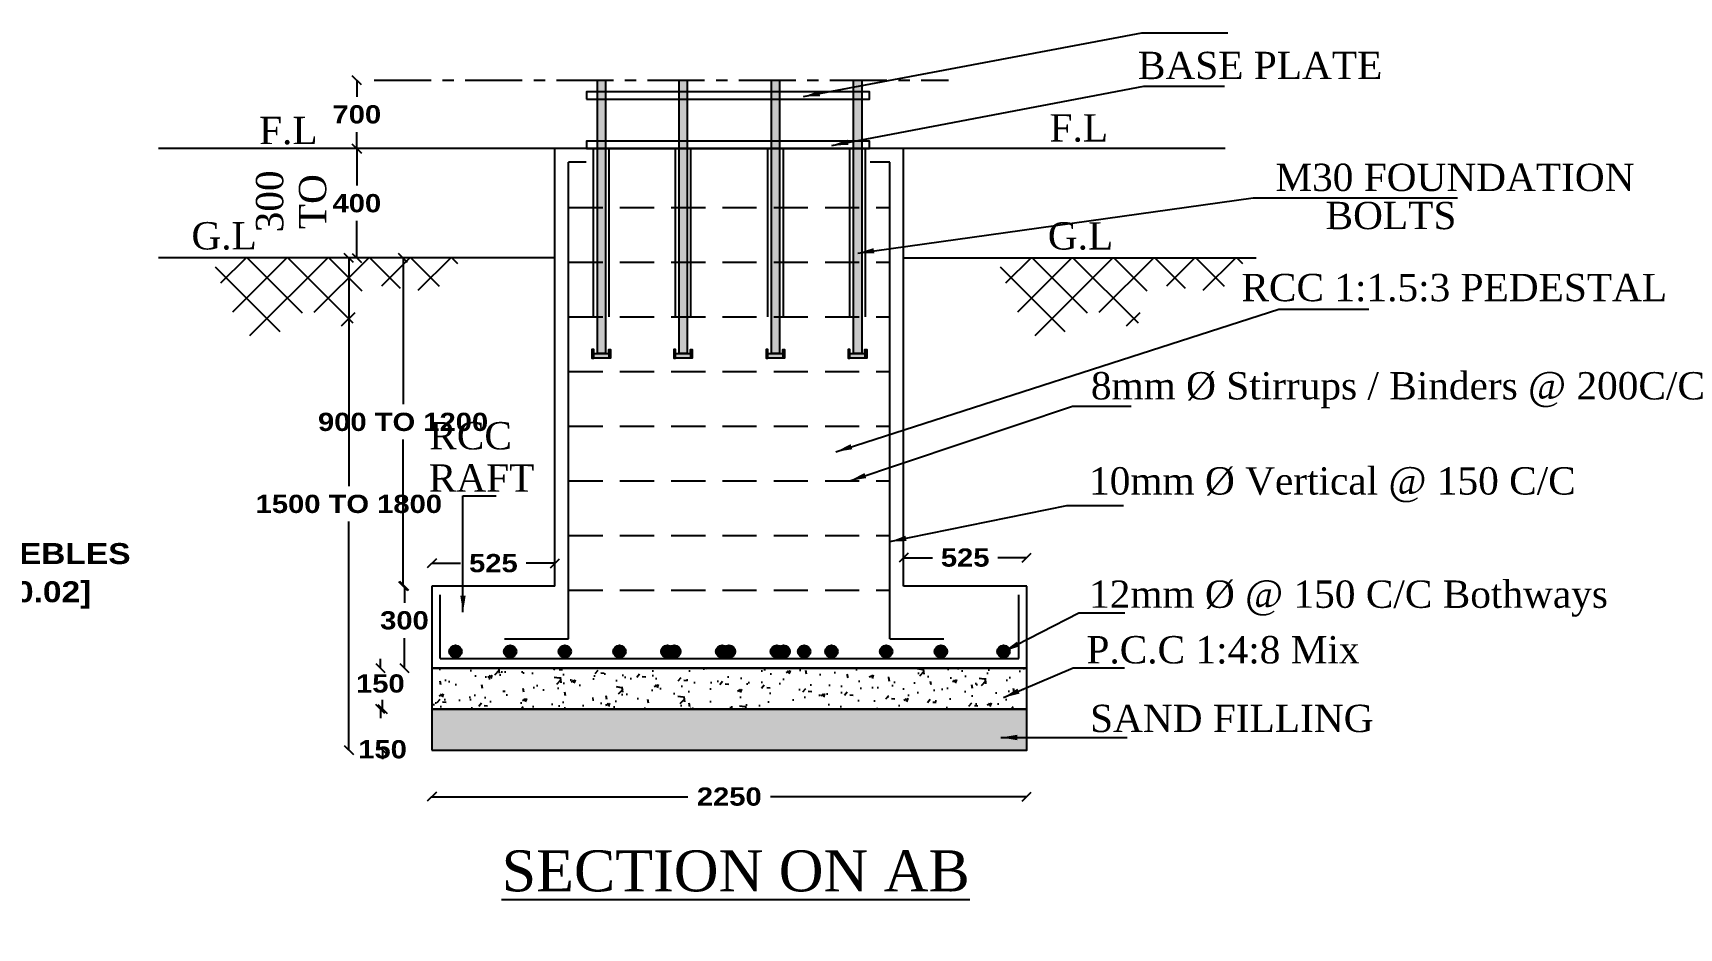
# Model space of a CAD drawing. Header units: metres. Extents: x 10791 to 15749, y -2675 to -2476.
# Drawn here: x 15698.26 to 15716.32, y -2643.19 to -2633.36 of the extents above; entities that cross this region are included whole.
import ezdxf

# ---------------------------------------------------------------- set-up
doc = ezdxf.new("R2010")
doc.units = ezdxf.units.M
doc.header["$LTSCALE"] = 0.5
doc.header["$MEASUREMENT"] = 0
doc.header["$PDMODE"] = 35
doc.linetypes.add('CENTER', pattern=[2, 1.25, -0.25, 0.25, -0.25])
doc.linetypes.add('HIDDEN', pattern=[0.375, 0.25, -0.125])
doc.styles.add('Isa-', font='times.ttf')
doc.styles.get("Standard").update_dxf_attribs({"font": ''})
doc.styles.get('Standard').set_extended_font_data('Arial Black')
doc.dimstyles.get("Standard").update_dxf_attribs({"dimtxt": 0.23, "dimasz": 0.18, "dimexe": 0.18, "dimexo": 0.0625, "dimgap": 0.09, "dimtad": 0, "dimtih": 1, "dimtoh": 1, "dimzin": 0, "dimdsep": 46, "dimtxsty": 'Standard', "dimblk": 'OBLIQUE', "dimcen": 0.09, "dimse1": 1, "dimse2": 1, "dimclrd": 1, "dimclrt": 3, "dimadec": 0, "dimazin": 0, "dimtfac": 1, "dimtofl": 0, "dimtmove": 0, "dimatfit": 3, "dimfxl": 0, "dimtolj": 1, "dimtzin": 0, "dimarcsym": 0})
doc.dimstyles.new('STANDARD_WS', dxfattribs={"dimtxt": 0.18, "dimasz": 0.18, "dimexe": 0.18, "dimexo": 0.0625, "dimgap": 0.09, "dimtad": 0, "dimtih": 1, "dimtoh": 1, "dimdec": 4, "dimzin": 0, "dimdsep": 46, "dimtxsty": 'Standard', "dimcen": 0.09, "dimadec": 0, "dimazin": 0, "dimtfac": 1, "dimtdec": 4, "dimtofl": 0, "dimtmove": 0, "dimatfit": 3, "dimfxl": 0, "dimtolj": 1, "dimtzin": 0, "dimarcsym": 0})

# ---------------------------------------------------------------- blocks, each defined once
blk = doc.blocks.new('_Oblique')
at = {"color": 0, "linetype": 'ByBlock', "lineweight": -2}
blk.add_line((-0.5, -0.5), (0.5, 0.5), dxfattribs=at)
blk = doc.blocks.new('*D60')
at = {"color": 0, "lineweight": -2}
for p, q in [((7172.713, -1915.538), (7172.196, -1915.538)), ((7172.376, -1915.538), (7172.376, -1916.686)), ((7172.376, -1918.252), (7172.376, -1917.104)), ((7172.716, -1918.252), (7172.196, -1918.252))]:
    blk.add_line(p, q, dxfattribs=at)
at = {"layer": 'Defpoints', "color": 0, "lineweight": 25}
for p in [(7172.376, -1915.538), (7172.775, -1915.538), (7172.778, -1918.252)]:
    blk.add_point(p, dxfattribs=at)
at = {"color": 0, "lineweight": -2, "xscale": 0.1, "yscale": 0.1, "zscale": 0.1}
for p, rotation in [((7172.376, -1915.538), 90), ((7172.376, -1918.252), 270)]:
    blk.add_blockref('_Oblique', p, dxfattribs=dict(at, rotation=rotation))
at = {"color": 3, "insert": (7172.376, -1916.895), "char_height": 0.23, "attachment_point": 5}
blk.add_mtext('\\A1;1.50 M', dxfattribs=at)
blk = doc.blocks.new('*D61')
at = {"color": 0, "lineweight": -2}
for p, q in [((7175.86, -1918.75), (7175.86, -1918.62)), ((7173.003, -1918.8), (7173.893, -1918.8)), ((7173.003, -1918.862), (7173.003, -1918.98)), ((7175.86, -1918.8), (7174.971, -1918.8))]:
    blk.add_line(p, q, dxfattribs=at)
at = {"layer": 'Defpoints', "color": 0, "lineweight": 25}
for p in [(7173.003, -1918.799), (7175.86, -1918.8), (7175.86, -1918.812)]:
    blk.add_point(p, dxfattribs=at)
at = {"color": 0, "lineweight": -2, "xscale": 0.1, "yscale": 0.1, "zscale": 0.1, "rotation": 180}
blk.add_blockref('_Oblique', (7173.003, -1918.8), dxfattribs=at)
at = {"color": 0, "lineweight": -2, "xscale": 0.1, "yscale": 0.1, "zscale": 0.1}
blk.add_blockref('_Oblique', (7175.86, -1918.8), dxfattribs=at)
at = {"color": 3, "insert": (7174.432, -1918.8), "char_height": 0.23, "attachment_point": 5}
blk.add_mtext('\\A1;1.0 M', dxfattribs=at)
blk = doc.blocks.new('*D102')
at = {"color": 1, "lineweight": -2}
for p, q in [((15702.636, -2641.743), (15705.445, -2641.743)), ((15709.161, -2641.743), (15706.352, -2641.743))]:
    blk.add_line(p, q, dxfattribs=at)
at = {"layer": 'Defpoints', "color": 0, "lineweight": 25}
for p in [(15702.636, -2641.231), (15709.161, -2641.231), (15702.636, -2641.743)]:
    blk.add_point(p, dxfattribs=at)
at = {"color": 1, "lineweight": -2, "xscale": 0.1, "yscale": 0.1, "zscale": 0.1, "rotation": 180}
blk.add_blockref('_Oblique', (15702.636, -2641.743), dxfattribs=at)
at = {"color": 1, "lineweight": -2, "xscale": 0.1, "yscale": 0.1, "zscale": 0.1}
blk.add_blockref('_Oblique', (15709.161, -2641.743), dxfattribs=at)
at = {"color": 3, "insert": (15705.898, -2641.743), "char_height": 0.2, "attachment_point": 5}
blk.add_mtext('\\A1;2250', dxfattribs=at)
blk = doc.blocks.new('*D103')
at = {"color": 1, "lineweight": -2}
for p, q in [((15702.095, -2640.781), (15702.095, -2640.681)), ((15702.095, -2641.231), (15702.095, -2641.331))]:
    blk.add_line(p, q, dxfattribs=at)
at = {"layer": 'Defpoints', "color": 0, "lineweight": 25}
for p in [(15702.095, -2640.781), (15702.636, -2640.781), (15703.288, -2641.231)]:
    blk.add_point(p, dxfattribs=at)
at = {"color": 1, "lineweight": -2, "xscale": 0.1, "yscale": 0.1, "zscale": 0.1}
for p, rotation in [((15702.095, -2640.781), 270), ((15702.095, -2641.231), 90)]:
    blk.add_blockref('_Oblique', p, dxfattribs=dict(at, rotation=rotation))
at = {"color": 3, "insert": (15702.095, -2641.224), "char_height": 0.2, "attachment_point": 5}
blk.add_mtext('\\A1;150', dxfattribs=at)
blk = doc.blocks.new('*D104')
at = {"color": 1, "lineweight": -2}
for p, q in [((15702.071, -2640.331), (15702.071, -2640.231)), ((15702.071, -2640.781), (15702.071, -2640.881))]:
    blk.add_line(p, q, dxfattribs=at)
at = {"layer": 'Defpoints', "color": 0, "lineweight": 25}
for p in [(15702.071, -2640.331), (15702.636, -2640.331), (15702.636, -2640.781)]:
    blk.add_point(p, dxfattribs=at)
at = {"color": 1, "lineweight": -2, "xscale": 0.1, "yscale": 0.1, "zscale": 0.1}
for p, rotation in [((15702.071, -2640.331), 270), ((15702.071, -2640.781), 90)]:
    blk.add_blockref('_Oblique', p, dxfattribs=dict(at, rotation=rotation))
at = {"color": 3, "insert": (15702.071, -2640.502), "char_height": 0.2, "attachment_point": 5}
blk.add_mtext('\\A1;150', dxfattribs=at)
blk = doc.blocks.new('*D105')
at = {"color": 1, "lineweight": -2}
for p, q in [((15702.335, -2639.431), (15702.335, -2639.615)), ((15702.335, -2640.331), (15702.335, -2640.002))]:
    blk.add_line(p, q, dxfattribs=at)
at = {"layer": 'Defpoints', "color": 0, "lineweight": 25}
for p in [(15702.335, -2639.431), (15702.636, -2639.431), (15702.636, -2640.331)]:
    blk.add_point(p, dxfattribs=at)
at = {"color": 1, "lineweight": -2, "xscale": 0.1, "yscale": 0.1, "zscale": 0.1}
for p, rotation in [((15702.335, -2639.431), 90), ((15702.335, -2640.331), 270)]:
    blk.add_blockref('_Oblique', p, dxfattribs=dict(at, rotation=rotation))
at = {"color": 3, "insert": (15702.335, -2639.809), "char_height": 0.2, "attachment_point": 5}
blk.add_mtext('\\A1;300', dxfattribs=at)
blk = doc.blocks.new('*D106')
at = {"color": 1, "lineweight": -2}
for p, q in [((15702.32, -2635.831), (15702.32, -2637.437)), ((15702.32, -2639.431), (15702.32, -2637.824))]:
    blk.add_line(p, q, dxfattribs=at)
at = {"layer": 'Defpoints', "color": 0, "lineweight": 25}
for p in [(15702.32, -2635.831), (15703.532, -2635.831), (15702.636, -2639.431)]:
    blk.add_point(p, dxfattribs=at)
at = {"color": 1, "lineweight": -2, "xscale": 0.1, "yscale": 0.1, "zscale": 0.1}
for p, rotation in [((15702.32, -2635.831), 90), ((15702.32, -2639.431), 270)]:
    blk.add_blockref('_Oblique', p, dxfattribs=dict(at, rotation=rotation))
at = {"color": 3, "insert": (15702.32, -2637.631), "char_height": 0.2, "attachment_point": 5}
blk.add_mtext('\\A1;900 TO 1200', dxfattribs=at)
blk = doc.blocks.new('*D107')
at = {"color": 1, "lineweight": -2}
for p, q in [((15701.813, -2634.631), (15701.813, -2635.037)), ((15701.813, -2635.831), (15701.813, -2635.424))]:
    blk.add_line(p, q, dxfattribs=at)
at = {"layer": 'Defpoints', "color": 0, "lineweight": 25}
for p in [(15701.813, -2634.631), (15702.948, -2634.631), (15703.532, -2635.831)]:
    blk.add_point(p, dxfattribs=at)
at = {"color": 1, "lineweight": -2, "xscale": 0.1, "yscale": 0.1, "zscale": 0.1}
for p, rotation in [((15701.813, -2634.631), 90), ((15701.813, -2635.831), 270)]:
    blk.add_blockref('_Oblique', p, dxfattribs=dict(at, rotation=rotation))
at = {"color": 3, "insert": (15701.813, -2635.231), "char_height": 0.2, "attachment_point": 5}
blk.add_mtext('\\A1;400', dxfattribs=at)
blk = doc.blocks.new('*D108')
at = {"color": 1, "lineweight": -2}
for p, q in [((15701.813, -2633.881), (15701.813, -2634.062)), ((15701.813, -2634.631), (15701.813, -2634.449))]:
    blk.add_line(p, q, dxfattribs=at)
at = {"layer": 'Defpoints', "color": 0, "lineweight": 25}
for p in [(15701.813, -2633.881), (15703.058, -2633.881), (15702.948, -2634.631)]:
    blk.add_point(p, dxfattribs=at)
at = {"color": 1, "lineweight": -2, "xscale": 0.1, "yscale": 0.1, "zscale": 0.1}
for p, rotation in [((15701.813, -2633.881), 90), ((15701.813, -2634.631), 270)]:
    blk.add_blockref('_Oblique', p, dxfattribs=dict(at, rotation=rotation))
at = {"color": 3, "insert": (15701.813, -2634.256), "char_height": 0.2, "attachment_point": 5}
blk.add_mtext('\\A1;700', dxfattribs=at)
blk = doc.blocks.new('*D109')
at = {"color": 1, "lineweight": -2}
for p, q in [((15701.725, -2635.831), (15701.725, -2638.337)), ((15701.725, -2641.231), (15701.725, -2638.724))]:
    blk.add_line(p, q, dxfattribs=at)
at = {"layer": 'Defpoints', "color": 0, "lineweight": 25}
for p in [(15701.812, -2635.831), (15701.725, -2641.231), (15702.636, -2641.231)]:
    blk.add_point(p, dxfattribs=at)
at = {"color": 1, "lineweight": -2, "xscale": 0.1, "yscale": 0.1, "zscale": 0.1}
for p, rotation in [((15701.725, -2635.831), 90), ((15701.725, -2641.231), 270)]:
    blk.add_blockref('_Oblique', p, dxfattribs=dict(at, rotation=rotation))
at = {"color": 3, "insert": (15701.725, -2638.531), "char_height": 0.2, "attachment_point": 5}
blk.add_mtext('\\A1;1500 TO 1800', dxfattribs=at)
blk = doc.blocks.new('*D110')
at = {"color": 1, "lineweight": -2}
for p, q in [((15702.636, -2639.181), (15702.951, -2639.181)), ((15703.986, -2639.181), (15703.67, -2639.181))]:
    blk.add_line(p, q, dxfattribs=at)
at = {"layer": 'Defpoints', "color": 0, "lineweight": 25}
for p in [(15702.636, -2639.181), (15702.636, -2639.431), (15703.986, -2639.431)]:
    blk.add_point(p, dxfattribs=at)
at = {"color": 1, "lineweight": -2, "xscale": 0.1, "yscale": 0.1, "zscale": 0.1, "rotation": 180}
blk.add_blockref('_Oblique', (15702.636, -2639.181), dxfattribs=at)
at = {"color": 1, "lineweight": -2, "xscale": 0.1, "yscale": 0.1, "zscale": 0.1}
blk.add_blockref('_Oblique', (15703.986, -2639.181), dxfattribs=at)
at = {"color": 3, "insert": (15703.311, -2639.181), "char_height": 0.2, "attachment_point": 5}
blk.add_mtext('\\A1;525', dxfattribs=at)
blk = doc.blocks.new('*D111')
at = {"color": 1, "lineweight": -2}
for p, q in [((15707.811, -2639.12), (15708.126, -2639.12)), ((15709.161, -2639.12), (15708.845, -2639.12))]:
    blk.add_line(p, q, dxfattribs=at)
at = {"layer": 'Defpoints', "color": 0, "lineweight": 25}
for p in [(15709.161, -2639.12), (15707.811, -2639.431), (15709.161, -2639.431)]:
    blk.add_point(p, dxfattribs=at)
at = {"color": 1, "lineweight": -2, "xscale": 0.1, "yscale": 0.1, "zscale": 0.1, "rotation": 180}
blk.add_blockref('_Oblique', (15707.811, -2639.12), dxfattribs=at)
at = {"color": 1, "lineweight": -2, "xscale": 0.1, "yscale": 0.1, "zscale": 0.1}
blk.add_blockref('_Oblique', (15709.161, -2639.12), dxfattribs=at)
at = {"color": 3, "insert": (15708.486, -2639.12), "char_height": 0.2, "attachment_point": 5}
blk.add_mtext('\\A1;525', dxfattribs=at)
blk = doc.blocks.new('BVIUHVJUIGJ')
h = blk.add_hatch()
h.set_pattern_fill('STEEL', color=2, scale=0.085725, style=0)
h.set_pattern_definition([(45, (7146.49125, -1916.17636), (-0.192458, 0.192458), []), (45, (7146.49125, -1916.04027), (-0.192458, 0.192458), [])])
edge = h.paths.add_edge_path()
edge.add_line((7179.095, -1915.967), (7179.095, -1913.748))
edge.add_line((7178.667, -1915.967), (7178.667, -1913.748))
h = blk.add_hatch(color=1)
h.paths.add_polyline_path([(7177.29, -1915.538), (7177.298, -1915.4), (7177.171, -1915.462)])
h.paths.add_polyline_path([(7179.233, -1915.681), (7179.191, -1915.547), (7179.096, -1915.646)])
h = blk.add_hatch()
h.set_pattern_fill('STEEL', color=2, scale=0.085725, style=0)
h.set_pattern_definition([(45, (7097.23842, -1924.44184), (-0.192458, 0.192458), []), (45, (7097.23842, -1924.30575), (-0.192458, 0.192458), [])])
h.paths.add_polyline_path([(7175.729, -1916.881), (7175.775, -1916.858), (7175.775, -1916.882), (7175.86, -1916.882), (7175.86, -1915.538), (7175.432, -1915.538), (7175.432, -1917.852), (7175.86, -1917.852), (7175.86, -1916.882), (7175.775, -1916.882), (7175.775, -1916.91)])
h.paths.add_polyline_path([(7173.432, -1915.538), (7173.003, -1915.538), (7173.003, -1917.852), (7173.432, -1917.852)])
h = blk.add_hatch()
h.set_pattern_fill('AR-SAND', color=6, scale=0.002381, style=0)
h.set_pattern_definition([(37.5, (7150.10056, -1916.17636), (-0.00381007, 0.11654148), [0, -0.09193526, 0, -0.10282233, 0, -0.09828605]), (7.5, (7150.10056, -1916.17636), (0.1070427, 0.1706939), [0, -0.04959666, 0, -0.0828627, 0, -0.03175396]), (327.5, (7150.02617, -1916.17636), (0.188355, 0.00034223), [0, -0.03024186, 0, -0.1088707, 0, -0.14213676]), (317.5, (7150.02617, -1916.17636), (0.1818218, 0.053085), [0, -0.01512093, 0, -0.0713708, 0, -0.08165303])])
h.paths.add_polyline_path([(7175.432, -1915.966), (7175.432, -1915.538), (7173.432, -1915.538), (7173.432, -1915.966)])
h = blk.add_hatch()
h.set_pattern_fill('HEX', color=1, scale=0.014287, style=0)
h.set_pattern_definition([(0, (7150.10056, -1916.17636), (0, 0.07857065), [0.0453628, -0.0907256]), (120, (7150.10056, -1916.17636), (-0.06804418, -0.03928532), [0.0453628, -0.0907256]), (60, (7150.14592, -1916.17636), (-0.06804418, 0.03928532), [0.0453628, -0.0907256])])
h.paths.add_polyline_path([(7175.432, -1915.966), (7173.432, -1915.966), (7173.432, -1918.252), (7175.432, -1918.252)])
h = blk.add_hatch()
h.set_pattern_fill('GRASS', color=2, scale=0.00635, style=0)
h.set_pattern_definition([(90, (7097.23842, -1924.44184), (-0.11404913, 0.11404913), [0.03024186, -0.1978564]), (45, (7097.23842, -1924.44184), (-0.1140492, 0.1140492), [0.03024186, -0.13104807]), (135, (7097.23842, -1924.44184), (-0.1140492, -0.1140492), [0.03024186, -0.13104807])])
h.paths.add_polyline_path([(7173.003, -1918.252), (7173.432, -1918.252), (7173.432, -1917.852), (7173.003, -1917.852)])
h.paths.add_polyline_path([(7175.432, -1918.252), (7175.86, -1918.252), (7175.86, -1918.036), (7175.764, -1918.036), (7175.764, -1918.064), (7175.718, -1918.035), (7175.764, -1918.012), (7175.764, -1918.036), (7175.86, -1918.036), (7175.86, -1917.852), (7175.432, -1917.852)])
for p, q in [((7178.667, -1913.748), (7179.095, -1913.748)), ((7178.667, -1915.967), (7178.667, -1913.748)), ((7179.095, -1915.967), (7179.095, -1913.748)), ((7173.003, -1915.538), (7178.667, -1915.538)), ((7173.003, -1915.538), (7173.003, -1918.252)), ((7173.432, -1915.538), (7173.432, -1918.252)), ((7175.432, -1918.252), (7175.432, -1915.538)), ((7175.86, -1918.252), (7175.86, -1915.538)), ((7179.191, -1915.547), (7179.096, -1915.646)), ((7179.233, -1915.681), (7179.096, -1915.646)), ((7179.233, -1915.681), (7179.191, -1915.547)), ((7173.432, -1915.966), (7175.432, -1915.966)), ((7178.667, -1915.967), (7178.839, -1915.967)), ((7178.839, -1915.967), (7178.852, -1915.946)), ((7178.852, -1915.946), (7178.883, -1915.997)), ((7178.883, -1915.997), (7178.886, -1915.968)), ((7178.886, -1915.968), (7179.095, -1915.968)), ((7173.003, -1917.852), (7173.432, -1917.852)), ((7175.432, -1917.852), (7175.86, -1917.852)), ((7173.003, -1918.252), (7175.86, -1918.252))]:
    blk.add_line(p, q)
at = {"color": 1}
for p, q in [((7173.287, -1914.814), (7174.108, -1914.814)), ((7174.433, -1915.431), (7174.108, -1914.814)), ((7176.089, -1914.814), (7176.91, -1914.814)), ((7177.234, -1915.431), (7176.91, -1914.814)), ((7174.369, -1915.462), (7174.496, -1915.4)), ((7174.369, -1915.462), (7174.489, -1915.538)), ((7174.496, -1915.4), (7174.489, -1915.538)), ((7177.171, -1915.462), (7177.298, -1915.4)), ((7177.171, -1915.462), (7177.29, -1915.538)), ((7177.298, -1915.4), (7177.29, -1915.538)), ((7179.212, -1915.614), (7179.436, -1915.552)), ((7175.994, -1916.539), (7175.86, -1916.667)), ((7175.994, -1916.539), (7176.847, -1916.539)), ((7175.994, -1917.033), (7175.432, -1917.572)), ((7175.994, -1917.033), (7176.847, -1917.033)), ((7175.994, -1918.053), (7175.86, -1918.181)), ((7175.994, -1918.053), (7176.847, -1918.053))]:
    blk.add_line(p, q, dxfattribs=at)
at = {"color": 3}
for s, height, p in [('SLOPE IN PAVEMENT TOWARDS', 0.23, (7172.797, -1914.088)), ('SAND FILLING', 0.23, (7171.794, -1914.739)), (' PERCOLATION BED', 0.23, (7174.671, -1914.671)), ('COMPOUND WALL', 0.23, (7179.469, -1915.532)), ('BRICK WALL 0.12M THICK WITH C.M. 1:6', 0.23, (7176.138, -1916.462)), ('BROKEN BRICKS(OR) BROKEN STONES(OR) PEBLES', 0.23, (7176.125, -1916.98)), ('[AS PER C.2. OF G.O.(MS) NO:138 DATED 11.10.02]', 0.23, (7176.306, -1917.399)), ('P.C.C. 1:4:8', 0.23, (7176.19, -1917.989)), ('%%USECTION OF RAIN WATER', 0.4, (7170.989, -1919.769)), ('%%UPERCOLATION BED', 0.4, (7172.098, -1920.895))]:
    blk.add_text(s, height=height, dxfattribs=at).set_placement(p)
at = {"color": 7}
dim = blk.add_linear_dim(base=(7172.376, -1915.538), p1=(7172.778, -1918.252), p2=(7172.775, -1915.538), angle=90, text='1.50 M', dimstyle='STANDARD_WS', override={"dimtxt": 0.23, "dimasz": 0.1, "dimdec": 2, "dimblk1": 'OBLIQUE', "dimblk2": 'OBLIQUE', "dimsah": 1, "dimclrt": 3}, dxfattribs=at)
dim.commit()
dim.dimension.update_dxf_attribs({"geometry": '*D60', "text_midpoint": (7172.376, -1916.895)})
dim = blk.add_linear_dim(base=(7175.86, -1918.8), p1=(7173.003, -1918.799), p2=(7175.86, -1918.812), text='1.0 M', dimstyle='STANDARD_WS', override={"dimtxt": 0.23, "dimasz": 0.1, "dimdec": 2, "dimblk1": 'OBLIQUE', "dimblk2": 'OBLIQUE', "dimsah": 1, "dimclrt": 3}, dxfattribs=at)
dim.commit()
dim.dimension.update_dxf_attribs({"geometry": '*D61', "text_midpoint": (7174.432, -1918.8)})

msp = doc.modelspace()

# ---------------------------------------------------------------- hatches: boundary and pattern name
at = {"lineweight": 25}
h = msp.add_hatch(color=3, dxfattribs=at)
h.paths.add_polyline_path([(15704.45137, -2633.8809), (15704.54033, -2633.8809), (15704.54033, -2636.8809), (15704.45137, -2636.8809)])
h.paths.add_polyline_path([(15704.41138, -2636.8809), (15704.57648, -2636.8809), (15704.57648, -2636.93072), (15704.41138, -2636.93072)])
h = msp.add_hatch(color=3, dxfattribs=at)
h.paths.add_polyline_path([(15705.3477, -2633.8809), (15705.43666, -2633.8809), (15705.43666, -2636.8809), (15705.3477, -2636.8809)])
h.paths.add_polyline_path([(15705.30771, -2636.8809), (15705.47281, -2636.8809), (15705.47281, -2636.93072), (15705.30771, -2636.93072)])
h = msp.add_hatch(color=3, dxfattribs=at)
h.paths.add_polyline_path([(15706.36179, -2633.8809), (15706.45075, -2633.8809), (15706.45075, -2636.8809), (15706.36179, -2636.8809)])
h.paths.add_polyline_path([(15706.3218, -2636.8809), (15706.4869, -2636.8809), (15706.4869, -2636.93072), (15706.3218, -2636.93072)])
h = msp.add_hatch(color=3, dxfattribs=at)
h.paths.add_polyline_path([(15707.26168, -2633.8809), (15707.35064, -2633.8809), (15707.35064, -2636.8809), (15707.26168, -2636.8809)])
h.paths.add_polyline_path([(15707.22169, -2636.8809), (15707.38679, -2636.8809), (15707.38679, -2636.93072), (15707.22169, -2636.93072)])
at = {"linetype": 'Continuous', "lineweight": -2, "ltscale": 5}
h = msp.add_hatch(dxfattribs=at)
h.set_pattern_fill('ANSI37', color=0, scale=0.1, style=0)
h.set_pattern_definition([(135, (24240.60165, -4830.37346), (0.224506403, 0.224506403), []), (45, (24240.60165, -4830.37346), (0.224506403, -0.224506403), [])])
edge = h.paths.add_edge_path()
edge.add_spline(control_points=[(15702.94541, -2635.82497), (15702.86961, -2636.00787), (15702.62466, -2636.36291), (15701.7507, -2635.92153), (15701.82326, -2636.80422), (15701.27352, -2636.23442), (15700.71502, -2637.07454), (15700.42709, -2636.46765), (15700.22976, -2635.82497)], knot_values=[2.57120215, 2.57120215, 2.57120215, 2.57120215, 7.83201578, 15.48177924, 19.03244674, 23.81446478, 27.99811272, 41.25743336, 41.25743336, 41.25743336, 41.25743336], degree=3, periodic=0)
edge.add_line((15700.22976, -2635.82497), (15702.94541, -2635.82497))
h = msp.add_hatch(dxfattribs=at)
h.set_pattern_fill('ANSI37', color=0, scale=0.1, style=0)
h.set_pattern_definition([(135, (24249.21286, -4830.37346), (0.224506403, 0.224506403), []), (45, (24249.21286, -4830.37346), (0.224506403, -0.224506403), [])])
edge = h.paths.add_edge_path()
edge.add_spline(control_points=[(15711.55662, -2635.82497), (15711.48081, -2636.00787), (15711.23586, -2636.36291), (15710.36191, -2635.92153), (15710.43446, -2636.80422), (15709.88473, -2636.23442), (15709.32623, -2637.07454), (15709.0383, -2636.46765), (15708.84096, -2635.82497)], knot_values=[2.57120215, 2.57120215, 2.57120215, 2.57120215, 7.83201578, 15.48177924, 19.03244674, 23.81446478, 27.99811272, 41.25743336, 41.25743336, 41.25743336, 41.25743336], degree=3, periodic=0)
edge.add_line((15708.84096, -2635.82497), (15711.55662, -2635.82497))
at = {"lineweight": 25}
h = msp.add_hatch(color=3, dxfattribs=at)
h.paths.add_polyline_path([(15704.59545, -2636.83601), (15704.57648, -2636.83601), (15704.57648, -2636.8809), (15704.57648, -2636.93072), (15704.59545, -2636.93072)])
h.paths.add_polyline_path([(15704.41138, -2636.83601), (15704.3924, -2636.83601), (15704.3924, -2636.93072), (15704.41138, -2636.93072), (15704.41138, -2636.8809)])
h = msp.add_hatch(color=3, dxfattribs=at)
h.paths.add_polyline_path([(15705.49178, -2636.83601), (15705.47281, -2636.83601), (15705.47281, -2636.8809), (15705.47281, -2636.93072), (15705.49178, -2636.93072)])
h.paths.add_polyline_path([(15705.30771, -2636.83601), (15705.28873, -2636.83601), (15705.28873, -2636.93072), (15705.30771, -2636.93072), (15705.30771, -2636.8809)])
h = msp.add_hatch(color=3, dxfattribs=at)
h.paths.add_polyline_path([(15706.50587, -2636.83601), (15706.4869, -2636.83601), (15706.4869, -2636.8809), (15706.4869, -2636.93072), (15706.50587, -2636.93072)])
h.paths.add_polyline_path([(15706.3218, -2636.83601), (15706.30282, -2636.83601), (15706.30282, -2636.93072), (15706.3218, -2636.93072), (15706.3218, -2636.8809)])
h = msp.add_hatch(color=3, dxfattribs=at)
h.paths.add_polyline_path([(15707.40576, -2636.83601), (15707.38679, -2636.83601), (15707.38679, -2636.8809), (15707.38679, -2636.93072), (15707.40576, -2636.93072)])
h.paths.add_polyline_path([(15707.22169, -2636.83601), (15707.20271, -2636.83601), (15707.20271, -2636.93072), (15707.22169, -2636.93072), (15707.22169, -2636.8809)])
at = {"linetype": 'Continuous', "lineweight": -2, "ltscale": 5}
for points in [[(15702.96332, -2640.15019, 1), (15702.82616, -2640.15019, 1)], [(15703.56332, -2640.15019, 1), (15703.42616, -2640.15019, 1)], [(15704.16332, -2640.15019, 1), (15704.02616, -2640.15019, 1)], [(15704.76332, -2640.15019, 1), (15704.62616, -2640.15019, 1)], [(15705.28832, -2640.15019, 1), (15705.15116, -2640.15019, 1)], [(15705.36332, -2640.15019, 1), (15705.22616, -2640.15019, 1)], [(15705.88832, -2640.15019, 1), (15705.75116, -2640.15019, 1)], [(15705.96332, -2640.15019, 1), (15705.82616, -2640.15019, 1)], [(15706.48832, -2640.15019, 1), (15706.35116, -2640.15019, 1)], [(15706.56332, -2640.15019, 1), (15706.42616, -2640.15019, 1)], [(15706.78832, -2640.15019, 1), (15706.65116, -2640.15019, 1)], [(15707.08832, -2640.15019, 1), (15706.95116, -2640.15019, 1)], [(15707.68832, -2640.15019, 1), (15707.55116, -2640.15019, 1)], [(15708.28832, -2640.15019, 1), (15708.15116, -2640.15019, 1)], [(15708.97566, -2640.15019, 1), (15708.8385, -2640.15019, 1)]]:
    msp.add_hatch(color=1, dxfattribs=at).paths.add_polyline_path(points)
at = {"lineweight": 25}
h = msp.add_hatch(dxfattribs=at)
h.set_pattern_fill('AR-CONC', color=3, scale=0.0025, style=0)
h.set_pattern_definition([(50, (44496.3667, 7511.9312), (0.4554616725, -0.039847714), [0.047625, -0.523875]), (355, (44496.3667, 7511.9312), (-0.088107065, 0.477641607), [0.0381, -0.4191]), (100.451, (44496.40465, 7511.9279), (0.367356254, 0.4377917196), [0.040475, -0.445225]), (46.1842, (44496.3667, 7512.0582), (0.677697602, -0.10510582), [0.0714375, -0.7858125]), (96.6356, (44496.4232, 7512.04945), (0.593510586, 0.61856389), [0.0607125, -0.6678375]), (351.184, (44496.3667, 7512.0582), (0.593511515, 0.618562795), [0.05715, -0.62865]), (21, (44496.4302, 7512.02646), (0.3790371996, -0.2556637963), [0.047625, -0.523875]), (326, (44496.4302, 7512.02646), (0.154505071, 0.460469915), [0.0381, -0.4191]), (71.4514, (44496.4618, 7512.00515), (0.533541227, 0.204807144), [0.040475, -0.445225]), (37.5, (44496.3667, 7511.93121), (0.0077215081, 0.2113875972), [0, -0.41402, 0, -0.42545, 0, -0.4206875]), (7.5, (44496.3667, 7511.9312), (0.1670491563, 0.250451437), [0, -0.24257, 0, -0.404495, 0, -0.1603375]), (327.5, (44496.22509, 7511.93121), (0.3389764879, -0.01432186), [0, -0.15875, 0, -0.4953, 0, -0.657225]), (317.5, (44496.1616, 7511.9312), (0.3703229535, 0.0635662276), [0, -0.206375, 0, -0.32893, 0, -0.466725])])
h.paths.add_polyline_path([(15702.63585, -2640.3309), (15702.63585, -2640.7809), (15709.16085, -2640.7809), (15709.16085, -2640.3309)])
h = msp.add_hatch(dxfattribs=at)
h.set_pattern_fill('AR-SAND', color=3, scale=0.0025, style=0)
h.set_pattern_definition([(37.5, (44496.3667, 7511.93121), (-0.00400007824, 0.12235330933), [0, -0.09652, 0, -0.10795, 0, -0.1031875]), (7.5, (44496.3667, 7511.93121), (0.1123808208, 0.1792062751), [0, -0.05207, 0, -0.086995, 0, -0.0333375]), (327.5, (44496.28859, 7511.93121), (0.19774809256, 0.00035929617), [0, -0.03175, 0, -0.1143, 0, -0.149225]), (317.5, (44496.28859, 7511.93121), (0.1908891131, 0.0557323308), [0, -0.015875, 0, -0.07493, 0, -0.085725])])
h.paths.add_polyline_path([(15702.63585, -2640.7809), (15702.63585, -2641.2309), (15709.16085, -2641.2309), (15709.16085, -2640.7809)])

# ---------------------------------------------------------------- linework, layer by layer
at = {"color": 3, "linetype": 'CENTER', "lineweight": 25}
msp.add_line((15702.00298, -2633.8809), (15708.30209, -2633.8809), dxfattribs=at)
at = {"color": 3, "lineweight": 25}
for p, q in [((15711.33666, -2634.6309), (15699.63755, -2634.6309)), ((15703.98585, -2639.4309), (15703.98585, -2634.6309)), ((15704.41042, -2636.476), (15704.41042, -2634.6309)), ((15704.58183, -2636.476), (15704.58183, -2634.6309)), ((15705.30675, -2636.476), (15705.30675, -2634.6309)), ((15705.47816, -2636.476), (15705.47816, -2634.6309)), ((15706.32084, -2636.476), (15706.32084, -2634.6309)), ((15706.49224, -2636.476), (15706.49224, -2634.6309)), ((15707.22073, -2636.476), (15707.22073, -2634.6309)), ((15707.39213, -2636.476), (15707.39213, -2634.6309)), ((15707.81085, -2639.4309), (15707.81085, -2634.6309)), ((15704.13585, -2640.01118), (15704.13585, -2634.7809)), ((15704.32902, -2634.7809), (15704.13585, -2634.7809)), ((15707.66085, -2634.7809), (15707.44421, -2634.7809)), ((15707.66085, -2640.01118), (15707.66085, -2634.7809)), ((15703.98585, -2635.8309), (15699.63755, -2635.8309)), ((15707.81085, -2635.8309), (15711.67668, -2635.8309)), ((15703.98585, -2639.4309), (15702.63585, -2639.4309)), ((15702.63585, -2639.4309), (15702.63585, -2640.3309)), ((15709.16085, -2639.4309), (15707.81085, -2639.4309)), ((15709.16085, -2640.3309), (15709.16085, -2639.4309)), ((15703.4331, -2640.01118), (15704.13585, -2640.01118)), ((15707.66085, -2640.01118), (15708.25078, -2640.01118)), ((15702.72823, -2640.226), (15709.07568, -2640.226)), ((15702.63585, -2640.3309), (15709.16085, -2640.3309))]:
    msp.add_line(p, q, dxfattribs=at)
at = {"color": 3, "linetype": 'HIDDEN', "lineweight": 25, "ltscale": 3}
for p, q in [((15704.13585, -2635.276), (15707.66085, -2635.276)), ((15704.13585, -2635.876), (15707.66085, -2635.876)), ((15704.13585, -2636.476), (15707.66085, -2636.476)), ((15704.13585, -2637.076), (15707.66085, -2637.076)), ((15704.13585, -2637.676), (15707.66085, -2637.676)), ((15704.13585, -2638.276), (15707.66085, -2638.276)), ((15704.13585, -2638.876), (15707.66085, -2638.876)), ((15704.13585, -2639.476), (15707.66085, -2639.476))]:
    msp.add_line(p, q, dxfattribs=at)
at = {"color": 3}
for p, q in [((15702.72823, -2640.226), (15702.72823, -2639.52813)), ((15709.07568, -2640.226), (15709.07568, -2639.52813))]:
    msp.add_line(p, q, dxfattribs=at)
at = {"color": 3, "lineweight": 25}
for points in [[(15704.45137, -2633.8809), (15704.54033, -2633.8809), (15704.54033, -2636.8809), (15704.45137, -2636.8809)], [(15705.3477, -2633.8809), (15705.43666, -2633.8809), (15705.43666, -2636.8809), (15705.3477, -2636.8809)], [(15706.36179, -2633.8809), (15706.45075, -2633.8809), (15706.45075, -2636.8809), (15706.36179, -2636.8809)], [(15707.26168, -2633.8809), (15707.35064, -2633.8809), (15707.35064, -2636.8809), (15707.26168, -2636.8809)], [(15704.3325, -2634.0887), (15707.4369, -2634.0887), (15707.4369, -2634.00727), (15704.3325, -2634.00727)], [(15704.3325, -2634.6309), (15707.4369, -2634.6309), (15707.4369, -2634.54947), (15704.3325, -2634.54947)], [(15704.41138, -2636.8809), (15704.57648, -2636.8809), (15704.57648, -2636.93072), (15704.41138, -2636.93072)], [(15705.30771, -2636.8809), (15705.47281, -2636.8809), (15705.47281, -2636.93072), (15705.30771, -2636.93072)], [(15706.3218, -2636.8809), (15706.4869, -2636.8809), (15706.4869, -2636.93072), (15706.3218, -2636.93072)], [(15707.22169, -2636.8809), (15707.38679, -2636.8809), (15707.38679, -2636.93072), (15707.22169, -2636.93072)], [(15702.63585, -2640.7809), (15709.16085, -2640.7809), (15709.16085, -2640.3309), (15702.63585, -2640.3309)], [(15702.63585, -2641.2309), (15709.16085, -2641.2309), (15709.16085, -2640.7809), (15702.63585, -2640.7809)]]:
    msp.add_lwpolyline(points, close=True, dxfattribs=at)
for points in [[(15704.41138, -2636.8809), (15704.41138, -2636.83601), (15704.3924, -2636.83601), (15704.3924, -2636.93072), (15704.41138, -2636.93072)], [(15704.57648, -2636.8809), (15704.57648, -2636.83601), (15704.59545, -2636.83601), (15704.59545, -2636.93072), (15704.57648, -2636.93072)], [(15705.30771, -2636.8809), (15705.30771, -2636.83601), (15705.28873, -2636.83601), (15705.28873, -2636.93072), (15705.30771, -2636.93072)], [(15705.47281, -2636.8809), (15705.47281, -2636.83601), (15705.49178, -2636.83601), (15705.49178, -2636.93072), (15705.47281, -2636.93072)], [(15706.3218, -2636.8809), (15706.3218, -2636.83601), (15706.30282, -2636.83601), (15706.30282, -2636.93072), (15706.3218, -2636.93072)], [(15706.4869, -2636.8809), (15706.4869, -2636.83601), (15706.50587, -2636.83601), (15706.50587, -2636.93072), (15706.4869, -2636.93072)], [(15707.22169, -2636.8809), (15707.22169, -2636.83601), (15707.20271, -2636.83601), (15707.20271, -2636.93072), (15707.22169, -2636.93072)], [(15707.38679, -2636.8809), (15707.38679, -2636.83601), (15707.40576, -2636.83601), (15707.40576, -2636.93072), (15707.38679, -2636.93072)]]:
    msp.add_lwpolyline(points, dxfattribs=at)
at = {"color": 1, "linetype": 'Continuous', "lineweight": -2, "ltscale": 5}
for centre in [(15702.89474, -2640.15019), (15703.49474, -2640.15019), (15704.09474, -2640.15019), (15704.69474, -2640.15019), (15705.21974, -2640.15019), (15705.29474, -2640.15019), (15705.81974, -2640.15019), (15705.89474, -2640.15019), (15706.41974, -2640.15019), (15706.49474, -2640.15019), (15706.71974, -2640.15019), (15707.01974, -2640.15019), (15707.61974, -2640.15019), (15708.21974, -2640.15019), (15708.90708, -2640.15019)]:
    msp.add_circle(centre, 0.06858, dxfattribs=at)

# ---------------------------------------------------------------- block references
at = {"lineweight": 25}
msp.add_blockref('BVIUHVJUIGJ', (8513.62393, -722.20988), dxfattribs=at)

# ---------------------------------------------------------------- texts
at = {"color": 0, "lineweight": -2, "style": 'Isa-'}
for s, height, p in [('BASE PLATE', 0.3, (15710.38076, -2633.86803)), ('F.L', 0.3, (15700.74037, -2634.58198)), ('F.L', 0.3, (15709.41183, -2634.55367)), ('M30 FOUNDATION', 0.3, (15711.88833, -2635.09614)), ('BOLTS', 0.3, (15712.43907, -2635.51462)), ('G.L', 0.3, (15699.99859, -2635.73736)), ('G.L', 0.3, (15709.39254, -2635.73862)), ('RCC 1:1.5:3 PEDESTAL', 0.3, (15711.51574, -2636.30506)), ('8mm %%C Stirrups / Binders @ 200C/C', 0.3, (15709.86496, -2637.38355)), ('RCC', 0.3, (15702.60729, -2637.93165)), ('RAFT', 0.3, (15702.60195, -2638.39554)), ('10mm %%C Vertical @ 150 C/C', 0.3, (15709.84508, -2638.42733)), ('12mm %%C @ 150 C/C Bothways ', 0.3, (15709.84508, -2639.67038)), ('P.C.C 1:4:8 Mix', 0.3, (15709.81585, -2640.28013)), ('SAND FILLING', 0.3, (15709.85599, -2641.03378)), ('%%USECTION ON AB', 0.45, (15703.40135, -2642.78172))]:
    msp.add_text(s, height=height, dxfattribs=at).set_placement(p)
for s, p in [('300', (15701.00588, -2635.54976)), ('TO', (15701.47698, -2635.51475))]:
    msp.add_text(s, height=0.3, rotation=90, dxfattribs=at).set_placement(p)

# ---------------------------------------------------------------- dimensions: what is measured, and where the dimension line sits
at = {"color": 7}
for base, p1, p2, text, picture, middle in [((15701.81285, -2633.8809), (15702.94787, -2634.6309), (15703.05786, -2633.8809), '700', '*D108', (15701.81285, -2634.2559)), ((15701.81285, -2634.6309), (15703.53234, -2635.8309), (15702.94787, -2634.6309), '400', '*D107', (15701.81285, -2635.2309)), ((15701.72494, -2641.2309), (15701.8117, -2635.8309), (15702.63585, -2641.2309), '1500 TO 1800', '*D109', (15701.72494, -2638.5309)), ((15702.32034, -2635.8309), (15702.63585, -2639.4309), (15703.53234, -2635.8309), '900 TO 1200', '*D106', (15702.32034, -2637.6309))]:
    dim = msp.add_linear_dim(base=base, p1=p1, p2=p2, angle=90, text=text, dimstyle='STANDARD_WS', override={"dimtxt": 0.2, "dimasz": 0.1, "dimdec": 2, "dimblk1": 'Oblique', "dimblk2": 'Oblique', "dimsah": 1, "dimse1": 1, "dimse2": 1, "dimclrd": 1, "dimclrt": 3}, dxfattribs=at)
    dim.commit()
    dim.dimension.update_dxf_attribs({"geometry": picture, "text_midpoint": middle})
for base, p1, p2, text, picture, middle in [((15702.63585, -2639.18128), (15703.98585, -2639.4309), (15702.63585, -2639.4309), '525', '*D110', (15703.31085, -2639.18128)), ((15709.16085, -2639.12026), (15707.81085, -2639.4309), (15709.16085, -2639.4309), '525', '*D111', (15708.48585, -2639.12026)), ((15702.63585, -2641.74272), (15709.16085, -2641.2309), (15702.63585, -2641.2309), '2250', '*D102', (15705.89835, -2641.74272))]:
    dim = msp.add_linear_dim(base=base, p1=p1, p2=p2, text=text, dimstyle='STANDARD_WS', override={"dimtxt": 0.2, "dimasz": 0.1, "dimdec": 2, "dimblk1": 'Oblique', "dimblk2": 'Oblique', "dimsah": 1, "dimse1": 1, "dimse2": 1, "dimclrd": 1, "dimclrt": 3}, dxfattribs=at)
    dim.commit()
    dim.dimension.update_dxf_attribs({"geometry": picture, "text_midpoint": middle})
for base, p1, p2, text, picture, middle in [((15702.33544, -2639.4309), (15702.63585, -2640.3309), (15702.63585, -2639.4309), '300', '*D105', (15702.33544, -2639.80879)), ((15702.07056, -2640.3309), (15702.63585, -2640.7809), (15702.63585, -2640.3309), '150', '*D104', (15702.07056, -2640.50226)), ((15702.09508, -2640.7809), (15703.28766, -2641.2309), (15702.63585, -2640.7809), '150', '*D103', (15702.09508, -2641.22428))]:
    dim = msp.add_linear_dim(base=base, p1=p1, p2=p2, angle=90, text=text, dimstyle='STANDARD_WS', override={"dimtxt": 0.2, "dimasz": 0.1, "dimdec": 2, "dimblk1": 'Oblique', "dimblk2": 'Oblique', "dimsah": 1, "dimse1": 1, "dimse2": 1, "dimclrd": 1, "dimclrt": 3}, dxfattribs=at)
    dim.commit()
    dim.dimension.update_dxf_attribs({"geometry": picture, "text_midpoint": middle, "dimtype": 160})

# ---------------------------------------------------------------- leaders
at = {"color": 3}
for points in [[(15706.71216, -2634.05943), (15710.4224, -2633.36099), (15711.3667, -2633.36099)], [(15707.02353, -2634.59547), (15710.44713, -2633.94477), (15711.32976, -2633.94477)], [(15707.30685, -2635.7774), (15711.6456, -2635.16949), (15713.88571, -2635.16949)], [(15707.06716, -2637.95777), (15711.92743, -2636.3932), (15712.91298, -2636.3932)], [(15707.22018, -2638.276), (15709.66332, -2637.4569), (15710.30667, -2637.4569)], [(15702.97733, -2639.71662), (15702.97733, -2638.44127), (15703.3421, -2638.44127)], [(15707.66085, -2638.94415), (15709.60113, -2638.549), (15710.22265, -2638.549)], [(15708.90708, -2640.15019), (15709.73127, -2639.72483), (15710.2365, -2639.72483)], [(15708.90594, -2640.65535), (15709.67026, -2640.32792), (15710.23245, -2640.32792)], [(15708.87766, -2641.09345), (15710.26231, -2641.09345)]]:
    msp.add_leader(points, dimstyle='Standard', override={"dimtxt": 0.3, "dimgap": 0.09, "dimtad": 0, "dimdec": 2, "dimse1": 1, "dimse2": 1, "dimclrd": 1, "dimclrt": 3, "dimtdec": 2, "dimfxl": 0.2, "dimfxlon": 1}, dxfattribs=at)

doc.saveas('drawing.dxf')
